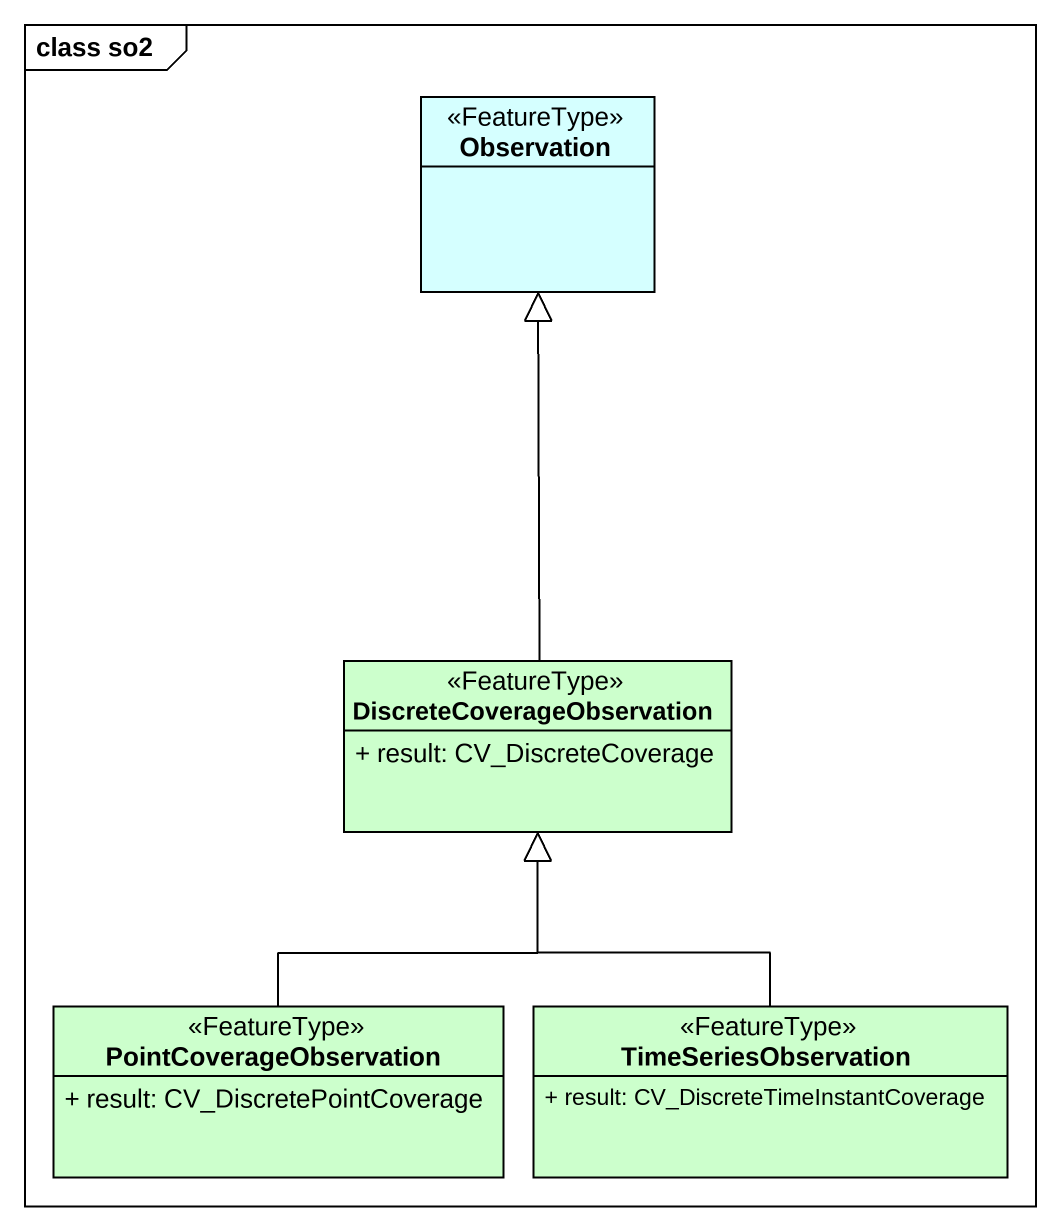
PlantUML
@startuml
mainframe class so2
hide circle
hide empty members
skinparam classAttributeIconSize 0
class Observation <<FeatureType>> #D5FFFF
class DiscreteCoverageObservation <<FeatureType>> #CCFFCC {
  + result: CV_DiscreteCoverage
}
class PointCoverageObservation <<FeatureType>> #CCFFCC {
  + result: CV_DiscretePointCoverage
}
class TimeSeriesObservation <<FeatureType>> #CCFFCC {
  + result: CV_DiscreteTimeInstantCoverage
}
DiscreteCoverageObservation -up-|> Observation
PointCoverageObservation -up-|> DiscreteCoverageObservation
TimeSeriesObservation -up-|> DiscreteCoverageObservation
@enduml
